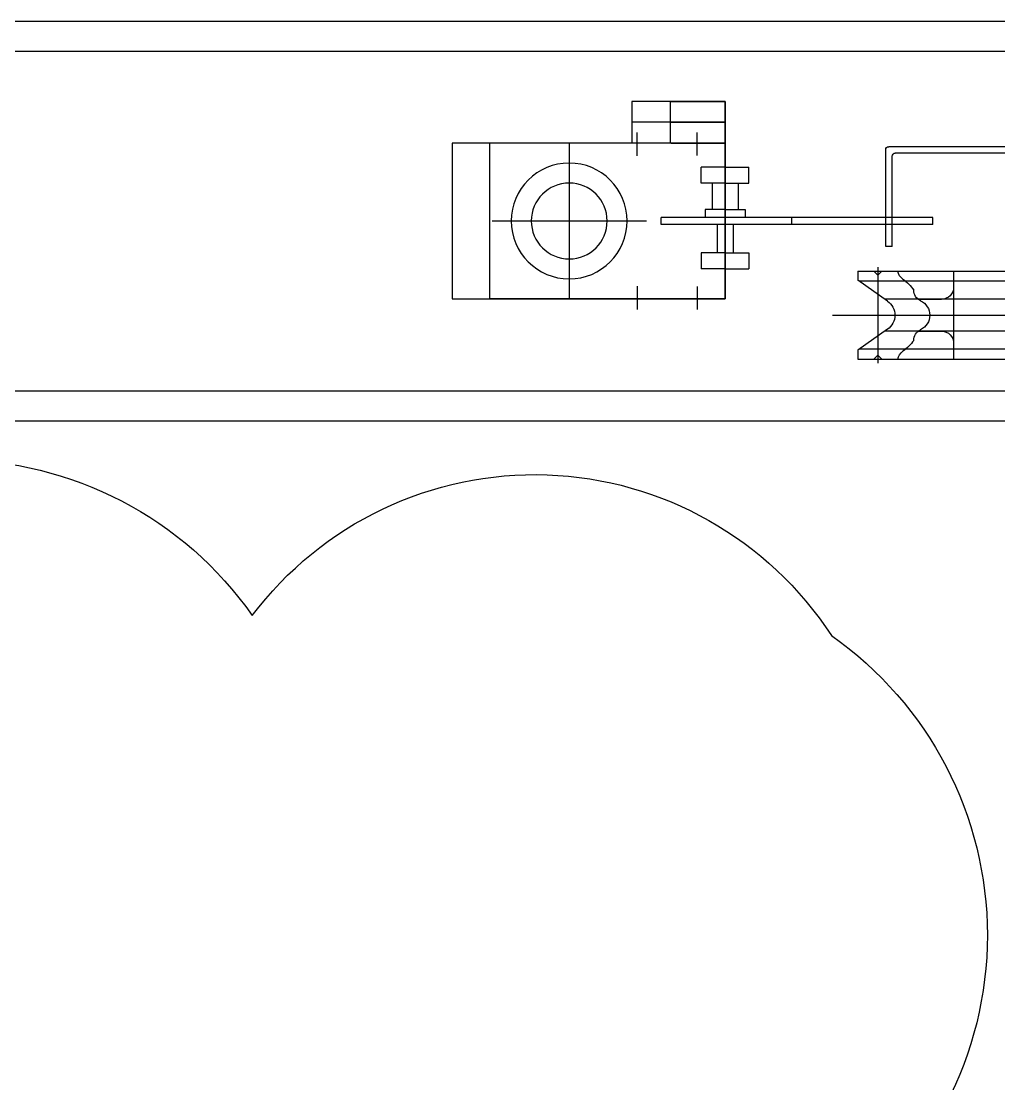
# Model space of a CAD drawing. Header units: millimetres. Extents: x 2370 to 266135, y -585395 to 33485.
# Drawn here: x 154240 to 154730, y 16525 to 17056 of the extents above; entities that cross this region are included whole.
import ezdxf
from ezdxf.lldxf.tags import DXFTag

# ---------------------------------------------------------------- set-up
doc = ezdxf.new("R2010")
doc.units = ezdxf.units.MM
doc.layers.add('0글씨', color=3, linetype='Continuous')
tags = doc.linetypes.add('CENTER', pattern=[2, 1.25, -0.25, 0.25, -0.25]).pattern_tags.tags
tags[10:11] = [DXFTag(74, 4), DXFTag(75, 0), DXFTag(340, '0'), DXFTag(46, 1.0), DXFTag(50, 0.0), DXFTag(44, 0.0), DXFTag(45, 0.0)]
tags[8:9] = [DXFTag(74, 4), DXFTag(75, 0), DXFTag(340, '0'), DXFTag(46, 1.0), DXFTag(50, 0.0), DXFTag(44, 0.0), DXFTag(45, 0.0)]
tags[6:7] = [DXFTag(74, 4), DXFTag(75, 0), DXFTag(340, '0'), DXFTag(46, 1.0), DXFTag(50, 0.0), DXFTag(44, 0.0), DXFTag(45, 0.0)]
tags[4:5] = [DXFTag(74, 4), DXFTag(75, 0), DXFTag(340, '0'), DXFTag(46, 1.0), DXFTag(50, 0.0), DXFTag(44, 0.0), DXFTag(45, 0.0)]
tags = doc.linetypes.add('HIDDEN', pattern=[0.375, 0.25, -0.125]).pattern_tags.tags
tags[6:7] = [DXFTag(74, 4), DXFTag(75, 0), DXFTag(340, '0'), DXFTag(46, 1.0), DXFTag(50, 0.0), DXFTag(44, 0.0), DXFTag(45, 0.0)]
tags[4:5] = [DXFTag(74, 4), DXFTag(75, 0), DXFTag(340, '0'), DXFTag(46, 1.0), DXFTag(50, 0.0), DXFTag(44, 0.0), DXFTag(45, 0.0)]

# ---------------------------------------------------------------- blocks, each defined once
blk = doc.blocks.new('A$C7E5A2A8')
at = {"color": 7}
for p, q in [((0, 200.01, 0), (3111.03, 200, 0)), ((0, 0.01, 0), (3111.03, 0, 0))]:
    blk.add_line(p, q, dxfattribs=at)
at = {"color": 2}
for p, q in [((0, 185.01, 0), (3111.03, 185, 0)), ((0, 15.01, 0), (3111.03, 15, 0))]:
    blk.add_line(p, q, dxfattribs=at)
at = {"color": 1, "linetype": 'CENTER'}
for p, q in [((2026.58, 123.2, 0), (2026.58, 171.2, 0)), ((2004, 147.2, 0), (2667.41, 147.2, 0)), ((1872.13, 61.34, 0), (1872.13, 138.66, 0)), ((1872.13, 61.34, 0), (1872.13, 138.66, 0)), ((1950.13, 69.61, 0), (1950.13, 135.74, 0)), ((1950.13, 69.61, 0), (1950.13, 135.74, 0)), ((1833.47, 100, 0), (1910.79, 100, 0)), ((1833.47, 100, 0), (1910.79, 100, 0))]:
    blk.add_line(p, q, dxfattribs=at)
for p, q in [((2016.58, 169.2, 0), (2646.58, 169.2, 0)), ((2016.58, 164.7, 0), (2016.58, 169.2, 0)), ((2026.58, 167.2, 0), (2024.58, 169.2, 0)), ((2026.58, 167.2, 0), (2028.58, 169.2, 0)), ((2064.58, 125.2, 0), (2064.58, 169.2, 0)), ((2031.51, 154.25, 0), (2016.58, 164.7, 0)), ((2645.87, 164.2, 0), (2017.3, 164.2, 0)), ((2633.01, 155.2, 0), (2030.15, 155.2, 0)), ((2046.83, 155.2, 0), (2058.58, 155.2, 0)), ((1906.13, 132.63, 0), (1906.13, 144.26, 0)), ((1906.13, 132.63, 0), (1906.13, 144.26, 0)), ((1936.13, 132.86, 0), (1936.13, 144.26, 0)), ((1936.13, 132.86, 0), (1936.13, 144.26, 0)), ((1813.44, 61, 0), (1813.44, 139, 0)), ((1813.44, 139, 0), (1950.13, 139, 0)), ((1813.44, 61, 0), (1813.44, 139, 0)), ((1813.44, 139, 0), (1832.13, 139, 0)), ((1950.13, 139, 0), (1832.13, 139, 0)), ((1832.13, 61, 0), (1832.13, 139, 0)), ((1950.13, 139, 0), (1832.13, 139, 0)), ((1832.13, 61, 0), (1832.13, 139, 0)), ((1950.13, 139, 0), (1950.13, 61, 0)), ((1950.13, 61, 0), (1950.13, 139, 0)), ((1950.13, 61, 0), (1950.13, 139, 0)), ((2031.51, 140.16, 0), (2016.58, 129.7, 0)), ((2633.01, 139.2, 0), (2030.15, 139.2, 0)), ((2046.83, 139.2, 0), (2058.58, 139.2, 0)), ((2016.58, 125.2, 0), (2016.58, 129.7, 0)), ((2645.87, 130.2, 0), (2017.3, 130.2, 0)), ((1950.13, 124, 0), (1962.13, 124, 0)), ((1950.13, 124, 0), (1962.13, 124, 0)), ((1962.13, 116, 0), (1962.13, 124, 0)), ((1962.13, 116, 0), (1962.13, 124, 0)), ((2016.58, 125.2, 0), (2646.58, 125.2, 0)), ((2026.58, 127.2, 0), (2024.58, 125.2, 0)), ((2026.58, 127.2, 0), (2028.58, 125.2, 0)), ((1950.13, 116, 0), (1962.13, 116, 0)), ((1950.13, 116, 0), (1962.13, 116, 0)), ((1954.13, 101.8, 0), (1954.13, 116, 0)), ((1954.13, 101.8, 0), (1954.13, 116, 0)), ((2030.58, 112.8, 0), (2030.58, 64.4, 0)), ((2033.78, 112.8, 0), (2030.58, 112.8, 0)), ((2033.78, 112.8, 0), (2033.78, 67.6, 0)), ((2054.13, 101.8, 0), (1950.13, 101.8, 0)), ((2054.13, 101.8, 0), (1950.13, 101.8, 0)), ((1983.59, 101.8, 0), (1983.59, 98.2, 0)), ((1983.59, 101.8, 0), (1983.59, 98.2, 0)), ((2054.13, 101.8, 0), (2054.13, 98.2, 0)), ((2054.13, 101.8, 0), (2054.13, 98.2, 0)), ((2054.13, 98.2, 0), (1950.13, 98.2, 0)), ((2054.13, 98.2, 0), (1950.13, 98.2, 0)), ((1960.13, 94.2, 0), (1960.13, 98.2, 0)), ((1960.13, 94.2, 0), (1960.13, 98.2, 0)), ((1950.13, 94.2, 0), (1960.13, 94.2, 0)), ((1950.13, 94.2, 0), (1960.13, 94.2, 0)), ((1956.63, 81, 0), (1956.63, 94.2, 0)), ((1956.63, 81, 0), (1956.63, 94.2, 0)), ((1950.13, 81, 0), (1962.13, 81, 0)), ((1950.13, 81, 0), (1962.13, 81, 0)), ((1962.13, 81, 0), (1962.13, 73, 0)), ((1962.13, 81, 0), (1962.13, 73, 0)), ((1950.13, 73, 0), (1962.13, 73, 0)), ((1950.13, 73, 0), (1962.13, 73, 0)), ((1950.13, 73, 0), (1962.13, 73, 0)), ((1950.13, 73, 0), (1962.13, 73, 0)), ((1906.13, 67.37, 0), (1906.13, 55.75, 0)), ((1906.13, 67.37, 0), (1906.13, 55.75, 0)), ((1936.13, 67.15, 0), (1936.13, 55.75, 0)), ((1936.13, 67.15, 0), (1936.13, 55.75, 0)), ((2177.72, 66, 0), (2035.38, 66, 0)), ((1950.13, 61, 0), (1813.44, 61, 0)), ((1832.13, 61, 0), (1813.44, 61, 0)), ((1950.13, 61, 0), (1832.13, 61, 0)), ((1950.13, 61, 0), (1832.13, 61, 0)), ((1950.13, 61, 0), (1903.4, 61, 0)), ((1903.4, 50.6, 0), (1903.4, 61, 0)), ((1922.63, 50.6, 0), (1922.63, 61, 0)), ((1923.13, 61, 0), (1950.13, 61, 0)), ((1950.13, 50.6, 0), (1950.13, 61, 0)), ((1950.13, 61, 0), (1950.13, 50.6, 0)), ((2179.04, 62.8, 0), (2032.18, 62.8, 0)), ((1950.13, 50.6, 0), (1903.4, 50.6, 0)), ((1950.13, 50.6, 0), (1903.4, 50.6, 0)), ((1903.4, 40.2, 0), (1903.4, 50.6, 0)), ((1922.63, 40.2, 0), (1922.63, 50.6, 0)), ((1923.13, 50.6, 0), (1950.13, 50.6, 0)), ((1923.13, 50.6, 0), (1950.13, 50.6, 0)), ((1950.13, 40.2, 0), (1950.13, 50.6, 0)), ((1950.13, 50.6, 0), (1950.13, 40.2, 0)), ((1950.13, 40.2, 0), (1903.4, 40.2, 0)), ((1923.13, 40.2, 0), (1950.13, 40.2, 0))]:
    blk.add_line(p, q)
at = {"color": 4, "linetype": 'HIDDEN'}
for p, q in [((1938.13, 116, 0), (1938.13, 124, 0)), ((1950.13, 124, 0), (1938.13, 124, 0)), ((1938.13, 116, 0), (1938.13, 124, 0)), ((1950.13, 124, 0), (1938.13, 124, 0)), ((1950.13, 116, 0), (1938.13, 116, 0)), ((1950.13, 116, 0), (1938.13, 116, 0)), ((1946.13, 101.8, 0), (1946.13, 116, 0)), ((1946.13, 101.8, 0), (1946.13, 116, 0)), ((1918.13, 101.8, 0), (1918.13, 98.2, 0)), ((1950.13, 101.8, 0), (1918.13, 101.8, 0)), ((1918.13, 101.8, 0), (1918.13, 98.2, 0)), ((1950.13, 101.8, 0), (1918.13, 101.8, 0)), ((1950.13, 98.2, 0), (1918.13, 98.2, 0)), ((1950.13, 98.2, 0), (1918.13, 98.2, 0)), ((1940.13, 94.2, 0), (1940.13, 98.2, 0)), ((1950.13, 98.2, 0), (1940.13, 98.2, 0)), ((1940.13, 94.2, 0), (1940.13, 98.2, 0)), ((1950.13, 98.2, 0), (1940.13, 98.2, 0)), ((1950.13, 94.2, 0), (1940.13, 94.2, 0)), ((1950.13, 94.2, 0), (1940.13, 94.2, 0)), ((1943.63, 81, 0), (1943.63, 94.2, 0)), ((1943.63, 81, 0), (1943.63, 94.2, 0)), ((1938.13, 81, 0), (1938.13, 73, 0)), ((1950.13, 81, 0), (1938.13, 81, 0)), ((1938.13, 81, 0), (1938.13, 73, 0)), ((1950.13, 81, 0), (1938.13, 81, 0)), ((1950.13, 73, 0), (1938.13, 73, 0)), ((1950.13, 73, 0), (1938.13, 73, 0)), ((1950.13, 73, 0), (1938.13, 73, 0)), ((1950.13, 73, 0), (1938.13, 73, 0)), ((1922.63, 50.6, 0), (1922.63, 61, 0)), ((1922.63, 40.2, 0), (1922.63, 50.6, 0))]:
    blk.add_line(p, q, dxfattribs=at)
for radius in [29, 29, 19]:
    blk.add_circle((1872.13, 100, 0), radius)
for centre, radius, start, end in [((2042.58, 170.18, 0), 6, 189.3835, 235.1501), ((2026.58, 147.2, 0), 22, 34.8868, 55.1501), ((2050.63, 159.85, 0), 6, 180, 244.6231), ((2058.58, 161.2, 0), 6, 270, 0), ((2044.63, 147.2, 0), 8, 295.3769, 64.6231), ((2026.58, 147.2, 0), 8.6, 305, 55), ((2050.63, 134.55, 0), 6, 115.3769, 180), ((2058.58, 133.2, 0), 6, 0, 90), ((2026.58, 147.2, 0), 22, 304.8499, 325.1132), ((2042.58, 124.22, 0), 6, 124.8499, 170.6165), ((2032.18, 64.4, 0), 1.6, 180, 270), ((2035.38, 67.6, 0), 1.6, 180, 270)]:
    blk.add_arc(centre, radius, start, end)

msp = doc.modelspace()

# ---------------------------------------------------------------- linework, layer by layer
at = {"layer": '0글씨'}
msp.add_lwpolyline([(154055.9, 16758.93, -0.520567), (154355.9, 16758.93, -0.520567), (154645.85, 16748.88, -0.520567), (154645.85, 16448.88, -0.520567), (154645.85, 16148.88, -0.520567), (154645.85, 15848.88, -0.520567), (154418.84, 15775.88, -0.520567), (154118.84, 15775.88, -0.520567)], format="xyb", dxfattribs=at)

# ---------------------------------------------------------------- block references
at = {"ltscale": 600, "xscale": -1, "rotation": 180}
msp.add_blockref('A$C7E5A2A8', (152642.47, 17056.5), dxfattribs=at)

doc.saveas('drawing.dxf')
